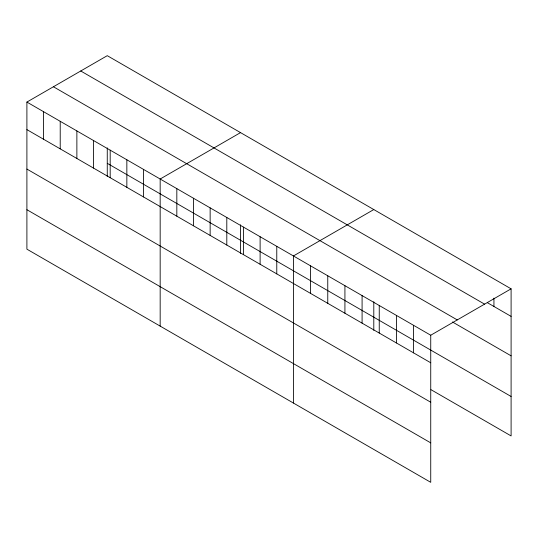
<?xml version="1.0" encoding="UTF-8"?>
<svg xmlns="http://www.w3.org/2000/svg" width="538" height="538" viewBox="0 0 538 538"><rect width="100%" height="100%" fill="white"/><g stroke="black" fill="none" stroke-linecap="round" stroke-linejoin="round"><path stroke-width="0.81" d="M26.9 102.072L430.736 335.228L430.736 482.324L26.9 249.168L26.9 102.072L107.264 55.676L511.1 288.832L511.1 435.928L431.005 389.687M240.526 132.617L160.169 179.013L160.169 326.109M373.796 209.558L293.432 255.954L293.432 403.049M430.736 335.228L511.1 288.832M487.502 302.76L511.1 316.384M80.74 70.989L484.583 304.145M53.417 86.759L457.26 319.915M452.458 321.973L511.1 355.833M107.264 163.323L511.1 396.479M26.9 129.624L430.736 362.78M26.9 169.073L430.736 402.229M26.9 209.719L430.736 442.875M493.938 298.126L493.938 306.472M413.574 325.315L413.574 352.867M396.412 315.409L396.412 342.962M379.25 305.497L379.25 333.049M373.796 301.757L373.796 330.352M362.087 295.591L362.087 323.143M344.925 285.685L344.925 313.23M327.763 275.772L327.763 303.324M310.594 265.866L310.594 293.412M276.774 246.337L276.774 273.889M260.116 236.72L260.116 264.272M243.458 227.103L243.458 254.656M240.526 224.817L240.526 253.411M226.801 217.486L226.801 245.032M210.143 207.87L210.143 235.415M193.485 198.246L193.485 225.799M176.827 188.63L176.827 216.182M143.512 169.396L143.512 196.948M126.847 159.779L126.847 187.332M110.189 150.163L110.189 177.708M107.264 147.876L107.264 176.471M93.531 140.546L93.531 168.091M76.873 130.922L76.873 158.475M60.216 121.306L60.216 148.858M43.558 111.689L43.558 139.241"/></g></svg>
